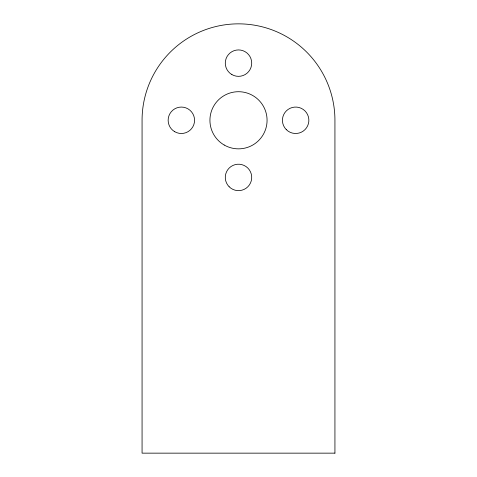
<?xml version="1.0" encoding="UTF-8"?>
<svg xmlns="http://www.w3.org/2000/svg" width="477" height="477" viewBox="0 0 477 477"><rect width="100%" height="100%" fill="white"/><g stroke="black" fill="none" stroke-linecap="round" stroke-linejoin="round"><path stroke-width="0.72" d="M334.932 453.15L142.068 453.15L142.068 120.282A96.432 96.432 0 0 1 238.5 23.85A96.432 96.432 0 0 1 334.932 120.282L334.932 453.15M286.301 129.625A13.213 13.213 0 0 0 308.41 123.704A13.213 13.213 0 0 0 292.222 107.516A13.213 13.213 0 0 0 286.301 129.625M231.894 74.579A13.213 13.213 0 0 0 251.713 63.137A13.213 13.213 0 0 0 231.894 51.695A13.213 13.213 0 0 0 231.894 74.579M224.214 145.026A28.572 28.572 0 0 0 267.072 120.282A28.572 28.572 0 0 0 224.214 95.537A28.572 28.572 0 0 0 224.214 145.026M174.749 131.724A13.213 13.213 0 0 0 194.568 120.282A13.213 13.213 0 0 0 174.749 108.839A13.213 13.213 0 0 0 174.749 131.724M229.157 186.769A13.213 13.213 0 0 0 251.266 180.849A13.213 13.213 0 0 0 235.078 164.66A13.213 13.213 0 0 0 229.157 186.769"/></g></svg>
